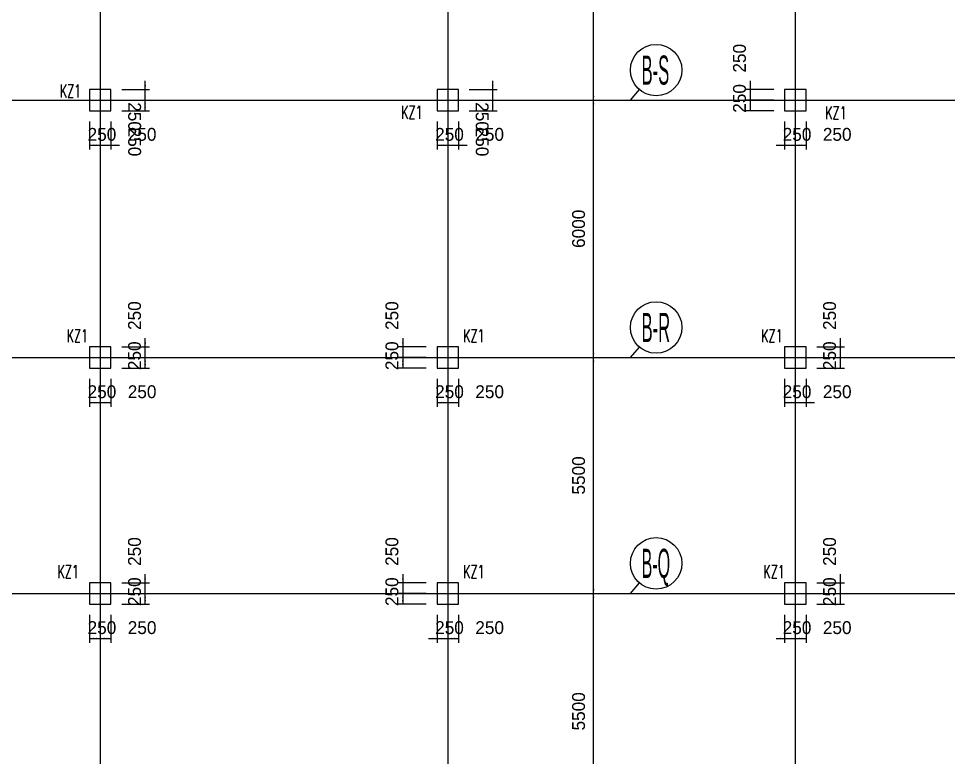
# Model space of a CAD drawing. Extents: x 19107 to 699106, y -67310 to 245688.
# Drawn here: x 553055 to 574726, y 163764 to 180989 of the extents above; entities that cross this region are included whole.
import ezdxf

# ---------------------------------------------------------------- set-up
doc = ezdxf.new("R2010")
doc.units = 0
doc.header["$LTSCALE"] = 100
doc.header["$MEASUREMENT"] = 0
for name, color, linetype in [('DIM', 3, 'Continuous'), ('DOTE', 253, 'Continuous'), ('L-AXIS', 3, 'Continuous')]:
    doc.layers.add(name, color=color, linetype=linetype)
doc.layers.add('Select Column Frame Position', color=7, linetype='Continuous', lineweight=0)
doc.styles.get("Standard").update_dxf_attribs({"font": 'standard'})
doc.styles.add('汉字', font='汉字')
doc.dimstyles.get("Standard").update_dxf_attribs({"dimtxt": 300, "dimasz": 100, "dimexe": 100, "dimexo": 250, "dimgap": 100, "dimtad": 0, "dimtoh": 1, "dimdec": 0, "dimdsep": 46, "dimcen": 0.09, "dimclrt": 7, "dimadec": 0, "dimazin": 0, "dimtfac": 1, "dimtdec": 4, "dimtofl": 0, "dimtmove": 0, "dimatfit": 3, "dimfxl": 1, "dimtolj": 1, "dimtzin": 0, "dimarcsym": 0})

# ---------------------------------------------------------------- blocks, each defined once
blk = doc.blocks.new('*D3633')
at = {"layer": 'L-AXIS', "color": 0, "linetype": 'ByBlock', "lineweight": -2}
for p, q in [((565446, 173088), (566558, 173088)), ((566458, 167588), (566458, 173088)), ((565446, 167588), (566558, 167588))]:
    blk.add_line(p, q, dxfattribs=at)
for points in [[(566458, 173088), (566474, 172988), (566441, 172988)], [(566458, 167588), (566441, 167688), (566474, 167688)]]:
    blk.add_solid(points, dxfattribs=at)
at = {"layer": 'L-AXIS', "color": 7, "linetype": 'Continuous', "lineweight": -2, "insert": (566108, 170338), "char_height": 300, "width": 780, "attachment_point": 5, "rotation": 90, "style": '汉字'}
blk.add_mtext('5500', dxfattribs=at)
blk = doc.blocks.new('*D2639')
at = {"layer": 'L-AXIS', "color": 0, "linetype": 'ByBlock', "lineweight": -2}
for p, q in [((565446, 167588), (566558, 167588)), ((566458, 162088), (566458, 167588)), ((565446, 162088), (566558, 162088))]:
    blk.add_line(p, q, dxfattribs=at)
for points in [[(566458, 167588), (566474, 167488), (566441, 167488)], [(566458, 162088), (566441, 162188), (566474, 162188)]]:
    blk.add_solid(points, dxfattribs=at)
at = {"layer": 'L-AXIS', "color": 7, "linetype": 'Continuous', "lineweight": -2, "insert": (566108, 164838), "char_height": 300, "width": 780, "attachment_point": 5, "rotation": 90, "style": '汉字'}
blk.add_mtext('5500', dxfattribs=at)
blk = doc.blocks.new('_AXISO')
blk.add_circle((0, 0), 0.5)
blk = doc.blocks.new('*D1240')
at = {"layer": 'L-AXIS', "color": 0, "linetype": 'ByBlock', "lineweight": -2}
for p, q in [((565446, 184588), (566558, 184588)), ((566458, 179088), (566458, 184588)), ((565446, 179088), (566558, 179088))]:
    blk.add_line(p, q, dxfattribs=at)
for points in [[(566458, 184588), (566474, 184488), (566441, 184488)], [(566458, 179088), (566441, 179188), (566474, 179188)]]:
    blk.add_solid(points, dxfattribs=at)
at = {"layer": 'L-AXIS', "color": 7, "linetype": 'Continuous', "lineweight": -2, "insert": (566108, 181838), "char_height": 300, "width": 780, "attachment_point": 5, "rotation": 90, "style": '汉字'}
blk.add_mtext('5500', dxfattribs=at)
blk = doc.blocks.new('*D1575')
at = {"layer": 'L-AXIS', "color": 0, "linetype": 'ByBlock', "lineweight": -2}
for p, q in [((565446, 179088), (566558, 179088)), ((566458, 173088), (566458, 179088)), ((565446, 173088), (566558, 173088))]:
    blk.add_line(p, q, dxfattribs=at)
for points in [[(566458, 179088), (566474, 178988), (566441, 178988)], [(566458, 173088), (566441, 173188), (566474, 173188)]]:
    blk.add_solid(points, dxfattribs=at)
at = {"layer": 'L-AXIS', "color": 7, "linetype": 'Continuous', "lineweight": -2, "insert": (566108, 176088), "char_height": 300, "width": 770, "attachment_point": 5, "rotation": 90, "style": '汉字'}
blk.add_mtext('6000', dxfattribs=at)
blk = doc.blocks.new('*D3093')
at = {"layer": 'DIM', "color": 0, "linetype": 'ByBlock', "lineweight": -2}
for p, q in [((554708, 178588), (554708, 177938)), ((554958, 178588), (554958, 177938)), ((554708, 178038), (554958, 178038))]:
    blk.add_line(p, q, dxfattribs=at)
for points in [[(554708, 178038), (554808, 178055), (554808, 178021)], [(554958, 178038), (554858, 178021), (554858, 178055)]]:
    blk.add_solid(points, dxfattribs=at)
at = {"layer": 'DIM', "color": 7, "linetype": 'Continuous', "lineweight": -2, "insert": (554998, 178288), "char_height": 300, "width": 566.67, "attachment_point": 5, "style": '汉字'}
blk.add_mtext('250', dxfattribs=at)
blk = doc.blocks.new('*D3423')
at = {"layer": 'DIM', "color": 0, "linetype": 'ByBlock', "lineweight": -2}
for p, q in [((554958, 178588), (554958, 177938)), ((555208, 178588), (555208, 177938)), ((554758, 178038), (555408, 178038))]:
    blk.add_line(p, q, dxfattribs=at)
for points in [[(554958, 178038), (554858, 178021), (554858, 178055)], [(555208, 178038), (555308, 178055), (555308, 178021)]]:
    blk.add_solid(points, dxfattribs=at)
at = {"layer": 'DIM', "color": 7, "linetype": 'Continuous', "lineweight": -2, "insert": (555934, 178288), "char_height": 300, "width": 566.67, "attachment_point": 5, "style": '汉字'}
blk.add_mtext('250', dxfattribs=at)
blk = doc.blocks.new('*D3782')
at = {"layer": 'DIM', "color": 0, "linetype": 'ByBlock', "lineweight": -2}
for p, q in [((555458, 179088), (556108, 179088)), ((556008, 178838), (556008, 179088)), ((555458, 178838), (556108, 178838))]:
    blk.add_line(p, q, dxfattribs=at)
for points in [[(556008, 179088), (556025, 178988), (555991, 178988)], [(556008, 178838), (555991, 178938), (556025, 178938)]]:
    blk.add_solid(points, dxfattribs=at)
at = {"layer": 'DIM', "color": 7, "linetype": 'Continuous', "lineweight": -2, "insert": (555758, 178112), "char_height": 300, "width": 566.67, "attachment_point": 5, "rotation": 270, "style": '汉字'}
blk.add_mtext('250', dxfattribs=at)
blk = doc.blocks.new('*D1389')
at = {"layer": 'DIM', "color": 0, "linetype": 'ByBlock', "lineweight": -2}
for p, q in [((556008, 178888), (556008, 179538)), ((555458, 179338), (556108, 179338)), ((555458, 179088), (556108, 179088))]:
    blk.add_line(p, q, dxfattribs=at)
for points in [[(556008, 179338), (555991, 179438), (556025, 179438)], [(556008, 179088), (556025, 178988), (555991, 178988)]]:
    blk.add_solid(points, dxfattribs=at)
at = {"layer": 'DIM', "color": 7, "linetype": 'Continuous', "lineweight": -2, "insert": (555758, 178705), "char_height": 300, "width": 566.67, "attachment_point": 5, "rotation": 270, "style": '汉字'}
blk.add_mtext('250', dxfattribs=at)
blk = doc.blocks.new('*D1423')
at = {"layer": 'DIM', "color": 0, "linetype": 'ByBlock', "lineweight": -2}
for p, q in [((562808, 178588), (562808, 177938)), ((563058, 178588), (563058, 177938)), ((562808, 178038), (563058, 178038))]:
    blk.add_line(p, q, dxfattribs=at)
for points in [[(562808, 178038), (562908, 178055), (562908, 178021)], [(563058, 178038), (562958, 178021), (562958, 178055)]]:
    blk.add_solid(points, dxfattribs=at)
at = {"layer": 'DIM', "color": 7, "linetype": 'Continuous', "lineweight": -2, "insert": (563098, 178288), "char_height": 300, "width": 566.67, "attachment_point": 5, "style": '汉字'}
blk.add_mtext('250', dxfattribs=at)
blk = doc.blocks.new('*D1746')
at = {"layer": 'DIM', "color": 0, "linetype": 'ByBlock', "lineweight": -2}
for p, q in [((563058, 178588), (563058, 177938)), ((563308, 178588), (563308, 177938)), ((562858, 178038), (563508, 178038))]:
    blk.add_line(p, q, dxfattribs=at)
for points in [[(563058, 178038), (562958, 178021), (562958, 178055)], [(563308, 178038), (563408, 178055), (563408, 178021)]]:
    blk.add_solid(points, dxfattribs=at)
at = {"layer": 'DIM', "color": 7, "linetype": 'Continuous', "lineweight": -2, "insert": (564034, 178288), "char_height": 300, "width": 566.67, "attachment_point": 5, "style": '汉字'}
blk.add_mtext('250', dxfattribs=at)
blk = doc.blocks.new('*D2103')
at = {"layer": 'DIM', "color": 0, "linetype": 'ByBlock', "lineweight": -2}
for p, q in [((563558, 179088), (564208, 179088)), ((564108, 178838), (564108, 179088)), ((563558, 178838), (564208, 178838))]:
    blk.add_line(p, q, dxfattribs=at)
for points in [[(564108, 179088), (564125, 178988), (564091, 178988)], [(564108, 178838), (564091, 178938), (564125, 178938)]]:
    blk.add_solid(points, dxfattribs=at)
at = {"layer": 'DIM', "color": 7, "linetype": 'Continuous', "lineweight": -2, "insert": (563858, 178112), "char_height": 300, "width": 566.67, "attachment_point": 5, "rotation": 270, "style": '汉字'}
blk.add_mtext('250', dxfattribs=at)
blk = doc.blocks.new('*D5081')
at = {"layer": 'DIM', "color": 0, "linetype": 'ByBlock', "lineweight": -2}
for p, q in [((564108, 178888), (564108, 179538)), ((563558, 179338), (564208, 179338)), ((563558, 179088), (564208, 179088))]:
    blk.add_line(p, q, dxfattribs=at)
for points in [[(564108, 179338), (564091, 179438), (564125, 179438)], [(564108, 179088), (564125, 178988), (564091, 178988)]]:
    blk.add_solid(points, dxfattribs=at)
at = {"layer": 'DIM', "color": 7, "linetype": 'Continuous', "lineweight": -2, "insert": (563858, 178705), "char_height": 300, "width": 566.67, "attachment_point": 5, "rotation": 270, "style": '汉字'}
blk.add_mtext('250', dxfattribs=at)
blk = doc.blocks.new('*D127')
at = {"layer": 'DIM', "color": 0, "linetype": 'ByBlock', "lineweight": -2}
for p, q in [((570108, 179538), (570108, 178888)), ((570658, 179338), (570008, 179338)), ((570658, 179088), (570008, 179088))]:
    blk.add_line(p, q, dxfattribs=at)
for points in [[(570108, 179338), (570091, 179438), (570125, 179438)], [(570108, 179088), (570125, 178988), (570091, 178988)]]:
    blk.add_solid(points, dxfattribs=at)
at = {"layer": 'DIM', "color": 7, "linetype": 'Continuous', "lineweight": -2, "insert": (569858, 180064), "char_height": 300, "width": 566.67, "attachment_point": 5, "rotation": 90, "style": '汉字'}
blk.add_mtext('250', dxfattribs=at)
blk = doc.blocks.new('*D458')
at = {"layer": 'DIM', "color": 0, "linetype": 'ByBlock', "lineweight": -2}
for p, q in [((570658, 179088), (570008, 179088)), ((570108, 179088), (570108, 178838)), ((570658, 178838), (570008, 178838))]:
    blk.add_line(p, q, dxfattribs=at)
for points in [[(570108, 179088), (570125, 178988), (570091, 178988)], [(570108, 178838), (570091, 178938), (570125, 178938)]]:
    blk.add_solid(points, dxfattribs=at)
at = {"layer": 'DIM', "color": 7, "linetype": 'Continuous', "lineweight": -2, "insert": (569858, 179128), "char_height": 300, "width": 566.67, "attachment_point": 5, "rotation": 90, "style": '汉字'}
blk.add_mtext('250', dxfattribs=at)
blk = doc.blocks.new('*D808')
at = {"layer": 'DIM', "color": 0, "linetype": 'ByBlock', "lineweight": -2}
for p, q in [((570908, 178588), (570908, 177938)), ((571158, 178588), (571158, 177938)), ((570708, 178038), (571358, 178038))]:
    blk.add_line(p, q, dxfattribs=at)
for points in [[(570908, 178038), (570808, 178021), (570808, 178055)], [(571158, 178038), (571258, 178055), (571258, 178021)]]:
    blk.add_solid(points, dxfattribs=at)
at = {"layer": 'DIM', "color": 7, "linetype": 'Continuous', "lineweight": -2, "insert": (571198, 178288), "char_height": 300, "width": 566.67, "attachment_point": 5, "style": '汉字'}
blk.add_mtext('250', dxfattribs=at)
blk = doc.blocks.new('*D3775')
at = {"layer": 'DIM', "color": 0, "linetype": 'ByBlock', "lineweight": -2}
for p, q in [((571158, 178588), (571158, 177938)), ((571408, 178588), (571408, 177938)), ((571158, 178038), (571408, 178038))]:
    blk.add_line(p, q, dxfattribs=at)
for points in [[(571158, 178038), (571258, 178055), (571258, 178021)], [(571408, 178038), (571308, 178021), (571308, 178055)]]:
    blk.add_solid(points, dxfattribs=at)
at = {"layer": 'DIM', "color": 7, "linetype": 'Continuous', "lineweight": -2, "insert": (572134, 178288), "char_height": 300, "width": 566.67, "attachment_point": 5, "style": '汉字'}
blk.add_mtext('250', dxfattribs=at)
blk = doc.blocks.new('*D1111')
at = {"layer": 'DIM', "color": 0, "linetype": 'ByBlock', "lineweight": -2}
for p, q in [((554708, 172588), (554708, 171938)), ((554958, 172588), (554958, 171938)), ((554708, 172038), (554958, 172038))]:
    blk.add_line(p, q, dxfattribs=at)
for points in [[(554708, 172038), (554808, 172055), (554808, 172021)], [(554958, 172038), (554858, 172021), (554858, 172055)]]:
    blk.add_solid(points, dxfattribs=at)
at = {"layer": 'DIM', "color": 7, "linetype": 'Continuous', "lineweight": -2, "insert": (554998, 172288), "char_height": 300, "width": 566.67, "attachment_point": 5, "style": '汉字'}
blk.add_mtext('250', dxfattribs=at)
blk = doc.blocks.new('*D1439')
at = {"layer": 'DIM', "color": 0, "linetype": 'ByBlock', "lineweight": -2}
for p, q in [((554958, 172588), (554958, 171938)), ((555208, 172588), (555208, 171938)), ((554958, 172038), (555208, 172038))]:
    blk.add_line(p, q, dxfattribs=at)
for points in [[(554958, 172038), (555058, 172055), (555058, 172021)], [(555208, 172038), (555108, 172021), (555108, 172055)]]:
    blk.add_solid(points, dxfattribs=at)
at = {"layer": 'DIM', "color": 7, "linetype": 'Continuous', "lineweight": -2, "insert": (555934, 172288), "char_height": 300, "width": 566.67, "attachment_point": 5, "style": '汉字'}
blk.add_mtext('250', dxfattribs=at)
blk = doc.blocks.new('*D1792')
at = {"layer": 'DIM', "color": 0, "linetype": 'ByBlock', "lineweight": -2}
for p, q in [((555458, 173088), (556108, 173088)), ((556008, 172838), (556008, 173088)), ((555458, 172838), (556108, 172838))]:
    blk.add_line(p, q, dxfattribs=at)
for points in [[(556008, 173088), (556025, 172988), (555991, 172988)], [(556008, 172838), (555991, 172938), (556025, 172938)]]:
    blk.add_solid(points, dxfattribs=at)
at = {"layer": 'DIM', "color": 7, "linetype": 'Continuous', "lineweight": -2, "insert": (555758, 173128), "char_height": 300, "width": 566.67, "attachment_point": 5, "rotation": 90, "style": '汉字'}
blk.add_mtext('250', dxfattribs=at)
blk = doc.blocks.new('*D2115')
at = {"layer": 'DIM', "color": 0, "linetype": 'ByBlock', "lineweight": -2}
for p, q in [((556008, 172888), (556008, 173538)), ((555458, 173338), (556108, 173338)), ((555458, 173088), (556108, 173088))]:
    blk.add_line(p, q, dxfattribs=at)
for points in [[(556008, 173338), (555991, 173438), (556025, 173438)], [(556008, 173088), (556025, 172988), (555991, 172988)]]:
    blk.add_solid(points, dxfattribs=at)
at = {"layer": 'DIM', "color": 7, "linetype": 'Continuous', "lineweight": -2, "insert": (555758, 174064), "char_height": 300, "width": 566.67, "attachment_point": 5, "rotation": 90, "style": '汉字'}
blk.add_mtext('250', dxfattribs=at)
blk = doc.blocks.new('*D5133')
at = {"layer": 'DIM', "color": 0, "linetype": 'ByBlock', "lineweight": -2}
for p, q in [((562008, 173538), (562008, 172888)), ((562558, 173338), (561908, 173338)), ((562558, 173088), (561908, 173088))]:
    blk.add_line(p, q, dxfattribs=at)
for points in [[(562008, 173338), (561991, 173438), (562025, 173438)], [(562008, 173088), (562025, 172988), (561991, 172988)]]:
    blk.add_solid(points, dxfattribs=at)
at = {"layer": 'DIM', "color": 7, "linetype": 'Continuous', "lineweight": -2, "insert": (561758, 174064), "char_height": 300, "width": 566.67, "attachment_point": 5, "rotation": 90, "style": '汉字'}
blk.add_mtext('250', dxfattribs=at)
blk = doc.blocks.new('*D143')
at = {"layer": 'DIM', "color": 0, "linetype": 'ByBlock', "lineweight": -2}
for p, q in [((562558, 173088), (561908, 173088)), ((562008, 173088), (562008, 172838)), ((562558, 172838), (561908, 172838))]:
    blk.add_line(p, q, dxfattribs=at)
for points in [[(562008, 173088), (562025, 172988), (561991, 172988)], [(562008, 172838), (561991, 172938), (562025, 172938)]]:
    blk.add_solid(points, dxfattribs=at)
at = {"layer": 'DIM', "color": 7, "linetype": 'Continuous', "lineweight": -2, "insert": (561758, 173128), "char_height": 300, "width": 566.67, "attachment_point": 5, "rotation": 90, "style": '汉字'}
blk.add_mtext('250', dxfattribs=at)
blk = doc.blocks.new('*D506')
at = {"layer": 'DIM', "color": 0, "linetype": 'ByBlock', "lineweight": -2}
for p, q in [((562808, 172588), (562808, 171938)), ((563058, 172588), (563058, 171938)), ((562808, 172038), (563058, 172038))]:
    blk.add_line(p, q, dxfattribs=at)
for points in [[(562808, 172038), (562908, 172055), (562908, 172021)], [(563058, 172038), (562958, 172021), (562958, 172055)]]:
    blk.add_solid(points, dxfattribs=at)
at = {"layer": 'DIM', "color": 7, "linetype": 'Continuous', "lineweight": -2, "insert": (563098, 172288), "char_height": 300, "width": 566.67, "attachment_point": 5, "style": '汉字'}
blk.add_mtext('250', dxfattribs=at)
blk = doc.blocks.new('*D822')
at = {"layer": 'DIM', "color": 0, "linetype": 'ByBlock', "lineweight": -2}
for p, q in [((563058, 172588), (563058, 171938)), ((563308, 172588), (563308, 171938)), ((563058, 172038), (563308, 172038))]:
    blk.add_line(p, q, dxfattribs=at)
for points in [[(563058, 172038), (563158, 172055), (563158, 172021)], [(563308, 172038), (563208, 172021), (563208, 172055)]]:
    blk.add_solid(points, dxfattribs=at)
at = {"layer": 'DIM', "color": 7, "linetype": 'Continuous', "lineweight": -2, "insert": (564034, 172288), "char_height": 300, "width": 566.67, "attachment_point": 5, "style": '汉字'}
blk.add_mtext('250', dxfattribs=at)
blk = doc.blocks.new('*D3832')
at = {"layer": 'DIM', "color": 0, "linetype": 'ByBlock', "lineweight": -2}
for p, q in [((570908, 172588), (570908, 171938)), ((571158, 172588), (571158, 171938)), ((570908, 172038), (571158, 172038))]:
    blk.add_line(p, q, dxfattribs=at)
for points in [[(570908, 172038), (571008, 172055), (571008, 172021)], [(571158, 172038), (571058, 172021), (571058, 172055)]]:
    blk.add_solid(points, dxfattribs=at)
at = {"layer": 'DIM', "color": 7, "linetype": 'Continuous', "lineweight": -2, "insert": (571198, 172288), "char_height": 300, "width": 566.67, "attachment_point": 5, "style": '汉字'}
blk.add_mtext('250', dxfattribs=at)
blk = doc.blocks.new('*D4150')
at = {"layer": 'DIM', "color": 0, "linetype": 'ByBlock', "lineweight": -2}
for p, q in [((571158, 172588), (571158, 171938)), ((571408, 172588), (571408, 171938)), ((570958, 172038), (571608, 172038))]:
    blk.add_line(p, q, dxfattribs=at)
for points in [[(571158, 172038), (571058, 172021), (571058, 172055)], [(571408, 172038), (571508, 172055), (571508, 172021)]]:
    blk.add_solid(points, dxfattribs=at)
at = {"layer": 'DIM', "color": 7, "linetype": 'Continuous', "lineweight": -2, "insert": (572134, 172288), "char_height": 300, "width": 566.67, "attachment_point": 5, "style": '汉字'}
blk.add_mtext('250', dxfattribs=at)
blk = doc.blocks.new('*D4529')
at = {"layer": 'DIM', "color": 0, "linetype": 'ByBlock', "lineweight": -2}
for p, q in [((571658, 173088), (572308, 173088)), ((572208, 172838), (572208, 173088)), ((571658, 172838), (572308, 172838))]:
    blk.add_line(p, q, dxfattribs=at)
for points in [[(572208, 173088), (572225, 172988), (572191, 172988)], [(572208, 172838), (572191, 172938), (572225, 172938)]]:
    blk.add_solid(points, dxfattribs=at)
at = {"layer": 'DIM', "color": 7, "linetype": 'Continuous', "lineweight": -2, "insert": (571958, 173128), "char_height": 300, "width": 566.67, "attachment_point": 5, "rotation": 90, "style": '汉字'}
blk.add_mtext('250', dxfattribs=at)
blk = doc.blocks.new('*D4855')
at = {"layer": 'DIM', "color": 0, "linetype": 'ByBlock', "lineweight": -2}
for p, q in [((572208, 172888), (572208, 173538)), ((571658, 173338), (572308, 173338)), ((571658, 173088), (572308, 173088))]:
    blk.add_line(p, q, dxfattribs=at)
for points in [[(572208, 173338), (572191, 173438), (572225, 173438)], [(572208, 173088), (572225, 172988), (572191, 172988)]]:
    blk.add_solid(points, dxfattribs=at)
at = {"layer": 'DIM', "color": 7, "linetype": 'Continuous', "lineweight": -2, "insert": (571958, 174064), "char_height": 300, "width": 566.67, "attachment_point": 5, "rotation": 90, "style": '汉字'}
blk.add_mtext('250', dxfattribs=at)
blk = doc.blocks.new('*D5060')
at = {"layer": 'DIM', "color": 0, "linetype": 'ByBlock', "lineweight": -2}
for p, q in [((554708, 167088), (554708, 166438)), ((554958, 167088), (554958, 166438)), ((554708, 166538), (554958, 166538))]:
    blk.add_line(p, q, dxfattribs=at)
for points in [[(554708, 166538), (554808, 166555), (554808, 166521)], [(554958, 166538), (554858, 166521), (554858, 166555)]]:
    blk.add_solid(points, dxfattribs=at)
at = {"layer": 'DIM', "color": 7, "linetype": 'Continuous', "lineweight": -2, "insert": (554998, 166788), "char_height": 300, "width": 566.67, "attachment_point": 5, "style": '汉字'}
blk.add_mtext('250', dxfattribs=at)
blk = doc.blocks.new('*D2720')
at = {"layer": 'DIM', "color": 0, "linetype": 'ByBlock', "lineweight": -2}
for p, q in [((554958, 167088), (554958, 166438)), ((555208, 167088), (555208, 166438)), ((554958, 166538), (555208, 166538))]:
    blk.add_line(p, q, dxfattribs=at)
for points in [[(554958, 166538), (555058, 166555), (555058, 166521)], [(555208, 166538), (555108, 166521), (555108, 166555)]]:
    blk.add_solid(points, dxfattribs=at)
at = {"layer": 'DIM', "color": 7, "linetype": 'Continuous', "lineweight": -2, "insert": (555934, 166788), "char_height": 300, "width": 566.67, "attachment_point": 5, "style": '汉字'}
blk.add_mtext('250', dxfattribs=at)
blk = doc.blocks.new('*D3074')
at = {"layer": 'DIM', "color": 0, "linetype": 'ByBlock', "lineweight": -2}
for p, q in [((555458, 167588), (556108, 167588)), ((556008, 167338), (556008, 167588)), ((555458, 167338), (556108, 167338))]:
    blk.add_line(p, q, dxfattribs=at)
for points in [[(556008, 167588), (556025, 167488), (555991, 167488)], [(556008, 167338), (555991, 167438), (556025, 167438)]]:
    blk.add_solid(points, dxfattribs=at)
at = {"layer": 'DIM', "color": 7, "linetype": 'Continuous', "lineweight": -2, "insert": (555758, 167628), "char_height": 300, "width": 566.67, "attachment_point": 5, "rotation": 90, "style": '汉字'}
blk.add_mtext('250', dxfattribs=at)
blk = doc.blocks.new('*D3396')
at = {"layer": 'DIM', "color": 0, "linetype": 'ByBlock', "lineweight": -2}
for p, q in [((556008, 167388), (556008, 168038)), ((555458, 167838), (556108, 167838)), ((555458, 167588), (556108, 167588))]:
    blk.add_line(p, q, dxfattribs=at)
for points in [[(556008, 167838), (555991, 167938), (556025, 167938)], [(556008, 167588), (556025, 167488), (555991, 167488)]]:
    blk.add_solid(points, dxfattribs=at)
at = {"layer": 'DIM', "color": 7, "linetype": 'Continuous', "lineweight": -2, "insert": (555758, 168564), "char_height": 300, "width": 566.67, "attachment_point": 5, "rotation": 90, "style": '汉字'}
blk.add_mtext('250', dxfattribs=at)
blk = doc.blocks.new('*D3430')
at = {"layer": 'DIM', "color": 0, "linetype": 'ByBlock', "lineweight": -2}
for p, q in [((562008, 168038), (562008, 167388)), ((562558, 167838), (561908, 167838)), ((562558, 167588), (561908, 167588))]:
    blk.add_line(p, q, dxfattribs=at)
for points in [[(562008, 167838), (561991, 167938), (562025, 167938)], [(562008, 167588), (562025, 167488), (561991, 167488)]]:
    blk.add_solid(points, dxfattribs=at)
at = {"layer": 'DIM', "color": 7, "linetype": 'Continuous', "lineweight": -2, "insert": (561758, 168564), "char_height": 300, "width": 566.67, "attachment_point": 5, "rotation": 90, "style": '汉字'}
blk.add_mtext('250', dxfattribs=at)
blk = doc.blocks.new('*D2089')
at = {"layer": 'DIM', "color": 0, "linetype": 'ByBlock', "lineweight": -2}
for p, q in [((562558, 167588), (561908, 167588)), ((562008, 167588), (562008, 167338)), ((562558, 167338), (561908, 167338))]:
    blk.add_line(p, q, dxfattribs=at)
for points in [[(562008, 167588), (562025, 167488), (561991, 167488)], [(562008, 167338), (561991, 167438), (562025, 167438)]]:
    blk.add_solid(points, dxfattribs=at)
at = {"layer": 'DIM', "color": 7, "linetype": 'Continuous', "lineweight": -2, "insert": (561758, 167628), "char_height": 300, "width": 566.67, "attachment_point": 5, "rotation": 90, "style": '汉字'}
blk.add_mtext('250', dxfattribs=at)
blk = doc.blocks.new('*D2440')
at = {"layer": 'DIM', "color": 0, "linetype": 'ByBlock', "lineweight": -2}
for p, q in [((562808, 167088), (562808, 166438)), ((563058, 167088), (563058, 166438)), ((562608, 166538), (563258, 166538))]:
    blk.add_line(p, q, dxfattribs=at)
for points in [[(562808, 166538), (562708, 166521), (562708, 166555)], [(563058, 166538), (563158, 166555), (563158, 166521)]]:
    blk.add_solid(points, dxfattribs=at)
at = {"layer": 'DIM', "color": 7, "linetype": 'Continuous', "lineweight": -2, "insert": (563098, 166788), "char_height": 300, "width": 566.67, "attachment_point": 5, "style": '汉字'}
blk.add_mtext('250', dxfattribs=at)
blk = doc.blocks.new('*D2759')
at = {"layer": 'DIM', "color": 0, "linetype": 'ByBlock', "lineweight": -2}
for p, q in [((563058, 167088), (563058, 166438)), ((563308, 167088), (563308, 166438)), ((563058, 166538), (563308, 166538))]:
    blk.add_line(p, q, dxfattribs=at)
for points in [[(563058, 166538), (563158, 166555), (563158, 166521)], [(563308, 166538), (563208, 166521), (563208, 166555)]]:
    blk.add_solid(points, dxfattribs=at)
at = {"layer": 'DIM', "color": 7, "linetype": 'Continuous', "lineweight": -2, "insert": (564034, 166788), "char_height": 300, "width": 566.67, "attachment_point": 5, "style": '汉字'}
blk.add_mtext('250', dxfattribs=at)
blk = doc.blocks.new('*D3105')
at = {"layer": 'DIM', "color": 0, "linetype": 'ByBlock', "lineweight": -2}
for p, q in [((570908, 167088), (570908, 166438)), ((571158, 167088), (571158, 166438)), ((570708, 166538), (571358, 166538))]:
    blk.add_line(p, q, dxfattribs=at)
for points in [[(570908, 166538), (570808, 166521), (570808, 166555)], [(571158, 166538), (571258, 166555), (571258, 166521)]]:
    blk.add_solid(points, dxfattribs=at)
at = {"layer": 'DIM', "color": 7, "linetype": 'Continuous', "lineweight": -2, "insert": (571198, 166788), "char_height": 300, "width": 566.67, "attachment_point": 5, "style": '汉字'}
blk.add_mtext('250', dxfattribs=at)
blk = doc.blocks.new('*D5088')
at = {"layer": 'DIM', "color": 0, "linetype": 'ByBlock', "lineweight": -2}
for p, q in [((571158, 167088), (571158, 166438)), ((571408, 167088), (571408, 166438)), ((571158, 166538), (571408, 166538))]:
    blk.add_line(p, q, dxfattribs=at)
for points in [[(571158, 166538), (571258, 166555), (571258, 166521)], [(571408, 166538), (571308, 166521), (571308, 166555)]]:
    blk.add_solid(points, dxfattribs=at)
at = {"layer": 'DIM', "color": 7, "linetype": 'Continuous', "lineweight": -2, "insert": (572134, 166788), "char_height": 300, "width": 566.67, "attachment_point": 5, "style": '汉字'}
blk.add_mtext('250', dxfattribs=at)
blk = doc.blocks.new('*D141')
at = {"layer": 'DIM', "color": 0, "linetype": 'ByBlock', "lineweight": -2}
for p, q in [((571658, 167588), (572308, 167588)), ((572208, 167338), (572208, 167588)), ((571658, 167338), (572308, 167338))]:
    blk.add_line(p, q, dxfattribs=at)
for points in [[(572208, 167588), (572225, 167488), (572191, 167488)], [(572208, 167338), (572191, 167438), (572225, 167438)]]:
    blk.add_solid(points, dxfattribs=at)
at = {"layer": 'DIM', "color": 7, "linetype": 'Continuous', "lineweight": -2, "insert": (571958, 167628), "char_height": 300, "width": 566.67, "attachment_point": 5, "rotation": 90, "style": '汉字'}
blk.add_mtext('250', dxfattribs=at)
blk = doc.blocks.new('*D3096')
at = {"layer": 'DIM', "color": 0, "linetype": 'ByBlock', "lineweight": -2}
for p, q in [((572208, 167388), (572208, 168038)), ((571658, 167838), (572308, 167838)), ((571658, 167588), (572308, 167588))]:
    blk.add_line(p, q, dxfattribs=at)
for points in [[(572208, 167838), (572191, 167938), (572225, 167938)], [(572208, 167588), (572225, 167488), (572191, 167488)]]:
    blk.add_solid(points, dxfattribs=at)
at = {"layer": 'DIM', "color": 7, "linetype": 'Continuous', "lineweight": -2, "insert": (571958, 168564), "char_height": 300, "width": 566.67, "attachment_point": 5, "rotation": 90, "style": '汉字'}
blk.add_mtext('250', dxfattribs=at)

msp = doc.modelspace()

# ---------------------------------------------------------------- linework, layer by layer
at = {"layer": 'DOTE'}
for p, q in [((571158.1, 213087.9), (571158.1, 94087.9)), ((554958.1, 210429.3), (554958.1, 88587.9)), ((563058.1, 210429.3), (563058.1, 84089.2)), ((517702.3, 179087.9), (579258.1, 179087.9)), ((532758.1, 173087.9), (590758.1, 173087.9)), ((532758.1, 167587.9), (599108.1, 167587.9))]:
    msp.add_line(p, q, dxfattribs=at)
at = {"layer": 'L-AXIS'}
for p, q in [((567313.6, 179087.9), (567523.1, 179332.4)), ((565446, 179087.9), (567313.6, 179087.9)), ((567313.6, 173087.9), (567523.1, 173332.4)), ((565446, 173087.9), (567313.6, 173087.9)), ((567313.6, 167587.9), (567523.1, 167832.4)), ((565446, 167587.9), (567313.6, 167587.9))]:
    msp.add_line(p, q, dxfattribs=at)
at = {"layer": 'Select Column Frame Position', "color": 7, "linetype": 'Continuous', "lineweight": -3}
for points in [[(554708.1, 178837.9), (555208.1, 178837.9), (555208.1, 179337.9), (554708.1, 179337.9), (554708.1, 178837.9)], [(562808.1, 178837.9), (563308.1, 178837.9), (563308.1, 179337.9), (562808.1, 179337.9), (562808.1, 178837.9)], [(570908.1, 178837.9), (571408.1, 178837.9), (571408.1, 179337.9), (570908.1, 179337.9), (570908.1, 178837.9)], [(554708.1, 172837.9), (555208.1, 172837.9), (555208.1, 173337.9), (554708.1, 173337.9), (554708.1, 172837.9)], [(562808.1, 172837.9), (563308.1, 172837.9), (563308.1, 173337.9), (562808.1, 173337.9), (562808.1, 172837.9)], [(570908.1, 172837.9), (571408.1, 172837.9), (571408.1, 173337.9), (570908.1, 173337.9), (570908.1, 172837.9)], [(554708.1, 167337.9), (555208.1, 167337.9), (555208.1, 167837.9), (554708.1, 167837.9), (554708.1, 167337.9)], [(562808.1, 167337.9), (563308.1, 167337.9), (563308.1, 167837.9), (562808.1, 167837.9), (562808.1, 167337.9)], [(570908.1, 167337.9), (571408.1, 167337.9), (571408.1, 167837.9), (570908.1, 167837.9), (570908.1, 167337.9)]]:
    msp.add_lwpolyline(points, dxfattribs=at)

# ---------------------------------------------------------------- block references
at = {"layer": 'L-AXIS'}
ref = msp.add_blockref('_AXISO', (567913.6, 179787.9), dxfattribs=dict(at, xscale=1199.999999999997, yscale=1200, rotation=359.9996457873818))
ref.add_attrib('A', 'B-S', (567574.2, 179448.5), dxfattribs={"height": 678.82, "style": '汉字', "width": 0.42623})
ref = msp.add_blockref('_AXISO', (567913.6, 173787.9), dxfattribs=dict(at, xscale=1199.999999999997, yscale=1200, rotation=359.9996457873818))
ref.add_attrib('A', 'B-R', (567574.2, 173448.5), dxfattribs={"height": 678.82, "style": '汉字', "width": 0.42623})
ref = msp.add_blockref('_AXISO', (567913.6, 168287.9), dxfattribs=dict(at, xscale=1199.999999999997, yscale=1200, rotation=359.9996457873818))
ref.add_attrib('A', 'B-Q', (567574.2, 167948.5), dxfattribs={"height": 678.82, "style": '汉字', "width": 0.412698})

# ---------------------------------------------------------------- texts
at = {"color": 200, "linetype": 'Continuous', "lineweight": -3, "width": 0.7}
for p in [(554012.8, 179151.4), (561969.3, 178651.9), (571853.6, 178642.2), (554174.8, 173444), (563414.1, 173444), (570361.6, 173444), (553960, 167944), (563414.1, 167944), (570412.3, 167944)]:
    msp.add_text('KZ1', height=300, dxfattribs=at).set_placement(p)

# ---------------------------------------------------------------- dimensions: what is measured, and where the dimension line sits
at = {"layer": 'DIM', "color": 200}
for p1, p2, picture, middle in [((570908.1, 179337.9), (570908.1, 179087.9), '*D127', (569858.1, 179556)), ((555208.1, 179087.9), (555208.1, 179337.9), '*D1389', (555758.1, 179212.9)), ((563308.1, 179087.9), (563308.1, 179337.9), '*D5081', (563858.1, 179212.9)), ((570908.1, 179087.9), (570908.1, 178837.9), '*D458', (569858.1, 178619.9)), ((555208.1, 178837.9), (555208.1, 179087.9), '*D3782', (555758.1, 178619.9)), ((563308.1, 178837.9), (563308.1, 179087.9), '*D2103', (563858.1, 178619.9)), ((554708.1, 178837.9), (554958.1, 178837.9), '*D3093', (554490, 178287.9)), ((554958.1, 178837.9), (555208.1, 178837.9), '*D3423', (555426.1, 178287.9)), ((562808.1, 178837.9), (563058.1, 178837.9), '*D1423', (562590, 178287.9)), ((563058.1, 178837.9), (563308.1, 178837.9), '*D1746', (563526.1, 178287.9)), ((570908.1, 178837.9), (571158.1, 178837.9), '*D808', (570690, 178287.9)), ((571158.1, 178837.9), (571408.1, 178837.9), '*D3775', (571626.1, 178287.9)), ((555208.1, 173087.9), (555208.1, 173337.9), '*D2115', (555758.1, 173556)), ((562808.1, 173337.9), (562808.1, 173087.9), '*D5133', (561758.1, 173556)), ((571408.1, 173087.9), (571408.1, 173337.9), '*D4855', (571958.1, 173556)), ((555208.1, 172837.9), (555208.1, 173087.9), '*D1792', (555758.1, 172619.9)), ((562808.1, 173087.9), (562808.1, 172837.9), '*D143', (561758.1, 172619.9)), ((571408.1, 172837.9), (571408.1, 173087.9), '*D4529', (571958.1, 172619.9)), ((554708.1, 172837.9), (554958.1, 172837.9), '*D1111', (554490, 172287.9)), ((554958.1, 172837.9), (555208.1, 172837.9), '*D1439', (555426.1, 172287.9)), ((562808.1, 172837.9), (563058.1, 172837.9), '*D506', (562590, 172287.9)), ((563058.1, 172837.9), (563308.1, 172837.9), '*D822', (563526.1, 172287.9)), ((570908.1, 172837.9), (571158.1, 172837.9), '*D3832', (570690, 172287.9)), ((571158.1, 172837.9), (571408.1, 172837.9), '*D4150', (571626.1, 172287.9)), ((555208.1, 167587.9), (555208.1, 167837.9), '*D3396', (555758.1, 168056)), ((562808.1, 167837.9), (562808.1, 167587.9), '*D3430', (561758.1, 168056)), ((571408.1, 167587.9), (571408.1, 167837.9), '*D3096', (571958.1, 168056)), ((555208.1, 167337.9), (555208.1, 167587.9), '*D3074', (555758.1, 167119.9)), ((562808.1, 167587.9), (562808.1, 167337.9), '*D2089', (561758.1, 167119.9)), ((571408.1, 167337.9), (571408.1, 167587.9), '*D141', (571958.1, 167119.9)), ((554708.1, 167337.9), (554958.1, 167337.9), '*D5060', (554490, 166787.9)), ((554958.1, 167337.9), (555208.1, 167337.9), '*D2720', (555426.1, 166787.9)), ((562808.1, 167337.9), (563058.1, 167337.9), '*D2440', (562590, 166787.9)), ((563058.1, 167337.9), (563308.1, 167337.9), '*D2759', (563526.1, 166787.9)), ((570908.1, 167337.9), (571158.1, 167337.9), '*D3105', (570690, 166787.9)), ((571158.1, 167337.9), (571408.1, 167337.9), '*D5088', (571626.1, 166787.9))]:
    dim = msp.add_aligned_dim(p1=p1, p2=p2, distance=-800, dimstyle='Standard', dxfattribs=at)
    dim.commit()
    dim.dimension.update_dxf_attribs({"geometry": picture, "text_midpoint": middle})
at = {"layer": 'L-AXIS'}
for base, p1, p2, picture, middle in [((566457.5, 184587.9), (565196, 179087.9), (565196, 184587.9), '*D1240', (566107.5, 181837.9)), ((566457.5, 179087.9), (565196, 173087.9), (565196, 179087.9), '*D1575', (566107.5, 176087.9)), ((566457.5, 173087.9), (565196, 167587.9), (565196, 173087.9), '*D3633', (566107.5, 170337.9)), ((566457.5, 167587.9), (565196, 162087.9), (565196, 167587.9), '*D2639', (566107.5, 164837.9))]:
    dim = msp.add_linear_dim(base=base, p1=p1, p2=p2, angle=90, dimstyle='Standard', dxfattribs=at)
    dim.commit()
    dim.dimension.update_dxf_attribs({"geometry": picture, "text_midpoint": middle})

doc.saveas('drawing.dxf')
